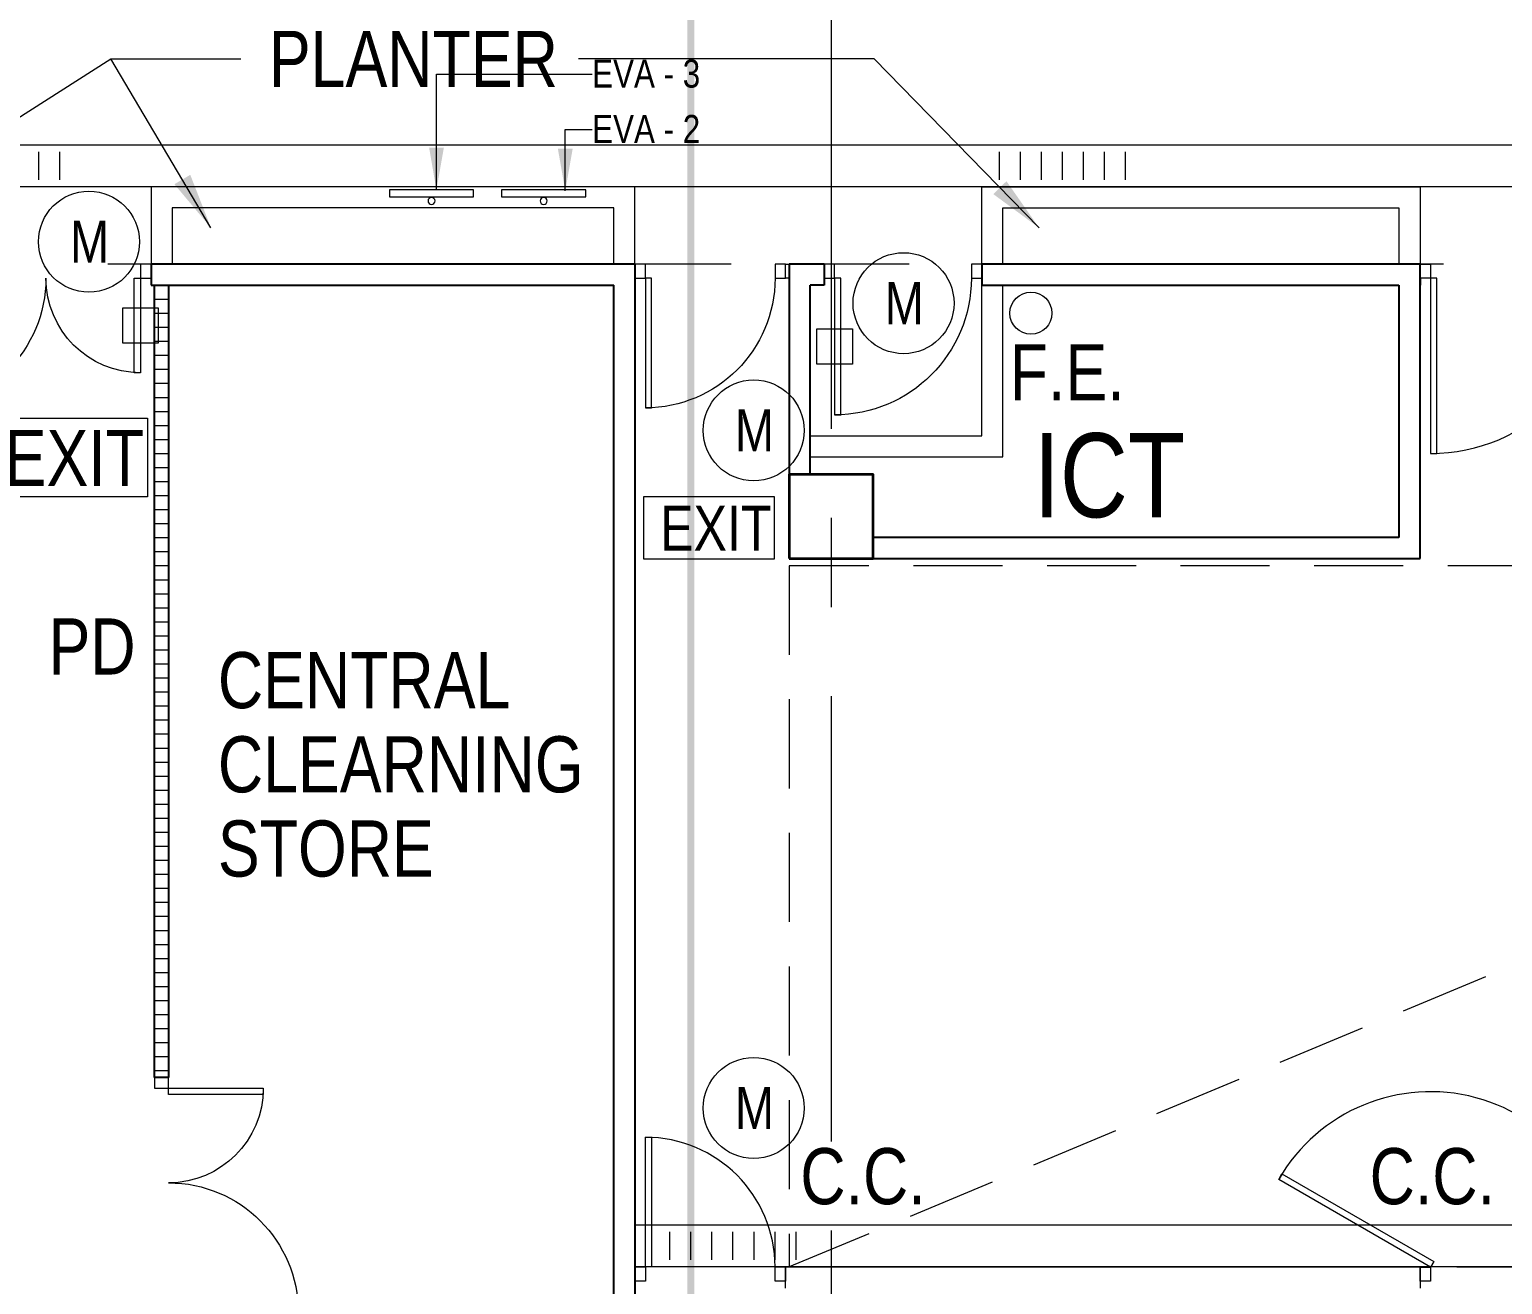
# Model space of a CAD drawing. Header units: millimetres. Extents: x 833576263 to 1668046980, y 817519639 to 1636103653.
# Drawn here: x 834088673 to 834099179, y 818010452 to 818019399 of the extents above; entities that cross this region are included whole.
import ezdxf
from ezdxf.enums import TextEntityAlignment as Align

# ---------------------------------------------------------------- set-up
doc = ezdxf.new("R2010")
doc.units = ezdxf.units.MM
doc.header["$LTSCALE"] = 100
doc.header["$MEASUREMENT"] = 0
for name, pattern in [('R_LINE_SEC$0$CENTER', [50.8, 31.75, -6.35, 6.35, -6.35]), ('R_P_Grid$0$CENTER', [50.8, 31.75, -6.35, 6.35, -6.35]), ('R_P_LG$0$HIDDEN', [9.525, 6.35, -3.175])]:
    doc.linetypes.add(name, pattern=pattern)
doc.layers.add('R_LINE_SEC$0$M-REFE', color=3, linetype='Continuous')
doc.layers.add('X-REF', color=7, linetype='Continuous')
for name, color, linetype, lineweight in [('R_P_Grid$0$RDA0251-PARK', 7, 'R_P_Grid$0$CENTER', 18), ('R_P_LG$0$4-LINE', 7, 'Continuous', 9), ('R_P_LG$0$A-ANNO-KEYN', 8, 'Continuous', 9), ('R_P_LG$0$RDA04011', 4, 'Continuous', 25), ('R_P_LG$0$RDA04031', 3, 'Continuous', 25), ('R_P_LG$0$RDA0506', 7, 'Continuous', 18), ('R_P_LG$0$RDA0621', 7, 'Continuous', 13), ('R_P_LG$0$RDA0624', 7, 'Continuous', 13), ('R_P_LG$0$RDA2142', 1, 'Continuous', 18), ('R_P_LG$0$RDA2202', 3, 'Continuous', 25), ('R_P_LG$0$RDA2203', 11, 'Continuous', 25), ('R_P_LG$0$RDA2301', 7, 'Continuous', 18), ('R_P_LG$0$RDA2804S', 2, 'Continuous', 35), ('R_P_LG$0$RDA3151', 1, 'Continuous', 18), ('R_P_LG$0$RDA4701', 7, 'Continuous', 18), ('R_P_LG$0$RDA5801', 1, 'Continuous', 18), ('R_P_LG$0$RDA7101', 1, 'Continuous', 18), ('R_P_LG$0$RDA8301', 7, 'Continuous', 18)]:
    doc.layers.add(name, color=color, linetype=linetype, lineweight=lineweight)
doc.layers.add('R_P_LG$0$UN-PLOT', color=7, linetype='Continuous', lineweight=18, plot=False)
doc.styles.add('R_P_LG$0$Arial', font='arial.ttf', dxfattribs={"width": 0.8})
doc.styles.add('R_P_LG$0$Arial_2', font='arial.ttf', dxfattribs={"width": 0.8, "height": 200})
doc.styles.add('R_P_LG$0$Arial_3', font='arial.ttf', dxfattribs={"width": 0.8, "height": 800})
doc.styles.add('R_P_LG$0$romans', font='arial.ttf', dxfattribs={"width": 0.8})
doc.dimstyles.new('R_P_LG$0$M_200LA', dxfattribs={"dimscale": 200, "dimtxt": 2.5, "dimasz": 2, "dimexe": 0.8, "dimexo": 0, "dimgap": 0.75, "dimtad": 1, "dimdec": 0, "dimrnd": 1, "dimzin": 12, "dimdsep": 46, "dimtxsty": 'R_P_LG$0$romans', "dimcen": 2, "dimdle": 1, "dimclrd": 7, "dimclre": 7, "dimclrt": 4, "dimaunit": 1, "dimadec": 3, "dimazin": 0, "dimtfac": 1, "dimtdec": 0, "dimtix": 1, "dimtmove": 2, "dimatfit": 3, "dimfxl": 1, "dimtolj": 1, "dimlwd": 18, "dimlwe": 18, "dimarcsym": 0})
pattern_1 = [(45, (0, 0), (-50.513940681, 151.541822043), [0, -142.875])]

# ---------------------------------------------------------------- blocks, each defined once
blk = doc.blocks.new('R_P_Grid')
at = {"layer": 'R_P_Grid$0$RDA0251-PARK'}
for p, q in [((834094390, 818019726.7), (834094390, 817991170)), ((834144477.3, 818017726.7), (834072885.2, 818017726.7))]:
    blk.add_line(p, q, dxfattribs=at)
blk = doc.blocks.new('R_P_LG$0$P46A_Door-EQ-Double-Leaf - _1425 _ 1425_ x 2700mm-11147810-LG_F _5_000 Mpd_')
at = {"layer": 'R_P_LG$0$RDA3151'}
for p, q in [((-1150, -81), (-1150, 19)), ((-1150, 19), (-1075, 19)), ((-1075, 19), (-1075, -81)), ((1425, -81), (1425, 19)), ((1425, 19), (1500, 19)), ((1500, 19), (1500, -81)), ((-1075, -81), (-2158, -706)), ((-1075, -81), (-1150, -81)), ((-1052, -120), (-1075, -81)), ((1402, -120), (1425, -81)), ((1500, -81), (1425, -81)), ((1425, -81), (2508, -706)), ((-2135, -745), (-1052, -120)), ((2485, -745), (1402, -120)), ((-2158, -706), (-2135, -745)), ((2508, -706), (2485, -745))]:
    blk.add_line(p, q, dxfattribs=at)
for centre, start, end in [((-1075, -81), 210, 0), ((1425, -81), 180, 330)]:
    blk.add_arc(centre, 1250, start, end, dxfattribs=at)
blk = doc.blocks.new('R_P_LG$0$D-925')
at = {"layer": 'R_P_LG$0$RDA3151'}
for points in [[(75, 100), (75, 1025), (120, 1025), (120, 100)], [(0, 100), (75, 100), (75, 0), (0, 0)], [(1075, 100), (1075, 0), (1000, 0), (1000, 100)]]:
    blk.add_lwpolyline(points, close=True, dxfattribs=at)
blk.add_arc((75, 100), 925, 0, 90, dxfattribs=at)
blk = doc.blocks.new('R_P_LG$0$P46A_Symb_EXIT')
at = {"layer": 'R_P_LG$0$RDA7101'}
for p, q in [((-2.612, -0.994), (-2.612, 1.806)), ((-2.612, 1.806), (3.2, 1.806)), ((3.2, 1.806), (3.2, -0.994)), ((3.2, -0.994), (-2.612, -0.994))]:
    blk.add_line(p, q, dxfattribs=at)
at = {"layer": 'R_P_LG$0$RDA7101', "insert": (-1.89, 1.388), "char_height": 2, "width": 6.15696, "attachment_point": 1, "style": 'R_P_LG$0$Arial_3'}
blk.add_mtext('EXIT', dxfattribs=at)
blk = doc.blocks.new('R_P_LG$0$DD_925-675')
at = {"layer": 'R_P_LG$0$RDA3151'}
for points in [[(0, -100), (0, 0), (75, 0), (75, -100)], [(75, -775), (120, -775), (120, -100), (75, -100)], [(1675, -100), (1675, -1025), (1630, -1025), (1630, -100)], [(1750, -100), (1675, -100), (1675, 0), (1750, 0)]]:
    blk.add_lwpolyline(points, close=True, dxfattribs=at)
for centre, radius, start, end in [((75, -100), 675, 270, 0), ((1675, -100), 925, 180, 270)]:
    blk.add_arc(centre, radius, start, end, dxfattribs=at)
blk = doc.blocks.new('R_P_LG$0$D-975')
at = {"layer": 'R_P_LG$0$RDA3151'}
for points in [[(75, 100), (75, 1075), (120, 1075), (120, 100)], [(0, 100), (75, 100), (75, 0), (0, 0)], [(1125, 100), (1125, 0), (1050, 0), (1050, 100)]]:
    blk.add_lwpolyline(points, close=True, dxfattribs=at)
blk.add_arc((75, 100), 975, 0, 90, dxfattribs=at)
blk = doc.blocks.new('R_P_LG$0$DD_1250-1250')
at = {"layer": 'R_P_LG$0$RDA3151'}
for points in [[(0, -100), (0, 0), (75, 0), (75, -100)], [(2650, -100), (2575, -100), (2575, 0), (2650, 0)], [(75, -100), (75, -1350), (120, -1350), (120, -100)], [(2575, -100), (2575, -1350), (2530, -1350), (2530, -100)]]:
    blk.add_lwpolyline(points, close=True, dxfattribs=at)
for centre, start, end in [((75, -100), 270, 0), ((2575, -100), 180, 270)]:
    blk.add_arc(centre, 1250, start, end, dxfattribs=at)
blk = doc.blocks.new('R_P_LG$0$P46A_EVA_POST_INDICATION SIGN - EVA-2 Two Side-10184191-LG_F _5_000 Mpd_')
at = {"layer": 'R_P_LG$0$4-LINE'}
for p, q in [((300, -30), (-300, -30)), ((-300, -30), (-300, -80)), ((-300, -80), (300, -80)), ((300, -80), (300, -30))]:
    blk.add_line(p, q, dxfattribs=at)
for start, end in [(0, 180), (180, 0)]:
    blk.add_arc((0, 0), 25, start, end, dxfattribs=at)
blk = doc.blocks.new('R_P_LG$0$P46A_EVA_POST_NO PARKING SIGN - EVA-3 Two Side-10180051-LG_F _5_000 Mpd_')
at = {"layer": 'R_P_LG$0$4-LINE'}
for p, q in [((300, -30), (-300, -30)), ((-300, -30), (-300, -80)), ((-300, -80), (300, -80)), ((300, -80), (300, -30))]:
    blk.add_line(p, q, dxfattribs=at)
for start, end in [(0, 180), (180, 0)]:
    blk.add_arc((0, 0), 25, start, end, dxfattribs=at)
blk = doc.blocks.new('R_P_LG$0$A$C2FB5719A')
at = {"layer": 'R_P_LG$0$A-ANNO-KEYN'}
for points in [[(834091575, 818018256), (834091628, 818018556), (834091523, 818018556)], [(834092494, 818018250), (834092547, 818018550), (834092441, 818018550)]]:
    blk.add_hatch(color=256, dxfattribs=at).paths.add_polyline_path(points, flags=0)
for p, q in [((834091575, 818019081), (834092686, 818019081)), ((834091575, 818018256), (834091575, 818019081)), ((834092494, 818018686), (834092686, 818018686)), ((834092494, 818018250), (834092494, 818018686))]:
    blk.add_line(p, q, dxfattribs=at)
at = {"layer": 'R_P_LG$0$4-LINE', "rotation": 180}
for name, p in [('R_P_LG$0$P46A_EVA_POST_NO PARKING SIGN - EVA-3 Two Side-10180051-LG_F _5_000 Mpd_', (834091540, 818018177)), ('R_P_LG$0$P46A_EVA_POST_INDICATION SIGN - EVA-2 Two Side-10184191-LG_F _5_000 Mpd_', (834092340, 818018177))]:
    blk.add_blockref(name, p, dxfattribs=at)
at = {"layer": 'R_P_LG$0$A-ANNO-KEYN', "char_height": 200, "width": 955.61, "attachment_point": 1, "style": 'R_P_LG$0$Arial_2'}
for s, insert in [('EVA - 3', (834092686, 818019185)), ('EVA - 2', (834092686, 818018790))]:
    blk.add_mtext(s, dxfattribs=dict(at, insert=insert))
blk = doc.blocks.new('R_P_LG$0$A$C42395E31')
at = {"layer": 'R_P_LG$0$4-LINE'}
blk.add_blockref('R_P_LG$0$A$C2FB5719A', (0, 0), dxfattribs=at)
blk = doc.blocks.new('R_LINE_SEC')
at = {"layer": 'R_LINE_SEC$0$M-REFE', "linetype": 'R_LINE_SEC$0$CENTER', "const_width": 50}
blk.add_lwpolyline([(834093390, 818029703), (834093390, 817976078)], dxfattribs=at)
blk = doc.blocks.new('R_P_LG')
at = {"layer": 'R_P_LG$0$RDA0621'}
h = blk.add_hatch(dxfattribs=at)
h.set_pattern_fill('_USER', color=256, scale=100, double=1, pattern_type=0)
h.set_pattern_definition([(0, (834089665, 818017576.7), (0, 100), []), (90, (834089665, 818017576.7), (-100, 6e-15), [])])
h.paths.add_polyline_path([(834089665, 818017576.7), (834089565, 818017576.7), (834089565, 818011926.7), (834089665, 818011926.7)])
at = {"layer": 'R_P_LG$0$RDA0624', "lineweight": 18}
h = blk.add_hatch(dxfattribs=at)
h.set_pattern_fill('DOTS', color=4, scale=90, angle=45, style=0)
h.set_pattern_definition(pattern_1)
edge = h.paths.add_edge_path()
edge.add_arc((834065390, 818020126.7), 13000, 75, 90)
edge.add_line((834065390, 818033126.7), (833989233.5977, 818033126.7))
edge.add_arc((833989233.5977, 818040126.7), 7000, 227.47847394, 269.99999999, ccw=False)
edge.add_line((833984502.5276, 818034967.5358), (833978583.9299, 818040395.0234))
edge.add_arc((833983315, 818045554.1877), 7000, 180, 227.47847394, ccw=False)
edge.add_line((833976315, 818045554.1877), (833976315, 818098726.7))
edge.add_arc((833983314.9761, 818098726.7099), 6999.9761, 115.841715, 180.00008101, ccw=False)
edge.add_line((833980263.7812, 818105026.7), (834002230.1033, 818105026.7))
edge.add_line((834002230.1033, 818105026.7), (834002230.4132, 818116699.7))
edge.add_line((834002230.4132, 818116699.7), (833958315, 818116699.7))
edge.add_line((833958315, 818116699.7), (833958315, 818110699.7))
edge.add_line((833958315, 818110699.7), (833963315, 818110699.7))
edge.add_arc((833963315, 818103699.7), 7000, 0, 90, ccw=False)
edge.add_line((833970315, 818103699.7), (833970315, 818045554.1877))
edge.add_arc((833983315, 818045554.1877), 13000, 180, 227.47847393)
edge.add_line((833974528.727, 818035972.8826), (833980447.3247, 818030545.395))
edge.add_arc((833989233.5977, 818040126.7), 13000, 227.47847393, 270)
edge.add_line((833989233.5977, 818027126.7), (834065245.1822, 818027126.7))
edge.add_arc((834065245.1822, 818019026.7), 8100, 75, 90, ccw=False)
edge.add_line((834067341.6165, 818026850.6992), (834090782.7579, 818020569.6643))
edge.add_arc((834094147.4055, 818033126.7), 13000, 255, 270)
edge.add_line((834094147.4055, 818020126.7), (834118759.2741, 818020126.7))
edge.add_arc((834118759.2741, 818033126.7), 13000, 270, 282.26165437)
edge.add_line((834121520.1679, 818020423.257), (834124956.9903, 818021170.1963))
edge.add_arc((834126677.2395, 818013254.9741), 8100, 20.44433993, 102.26165437, ccw=False)
edge.add_arc((834190761.1764, 818035930.696), 59878.7776, 183.670517332, 199.356395537, ccw=False)
edge.add_line((834131005.2286, 818032097.3284), (834127870.7181, 818029996.4247))
edge.add_line((834127870.7181, 818029996.4247), (834126362.9837, 818029715.8154))
edge.add_arc((834117071.8823, 818047426.7), 20000, 270, 297.68143099, ccw=False)
edge.add_line((834117071.8823, 818027426.7), (834089164.0869, 818027426.7))
edge.add_arc((834089164.0869, 818033426.7), 6000, 255.00000001, 270, ccw=False)
edge.add_line((834087611.1726, 818027631.1451), (834068754.6476, 818032683.7357))
h = blk.add_hatch(dxfattribs=at)
h.set_pattern_fill('DOTS', color=4, scale=90, angle=45, style=0)
h.set_pattern_definition(pattern_1)
h.paths.add_polyline_path([(834023042.8602, 818010017.0877, -0.0469794105), (834087592.4086, 818020388.9736, -0.01635881), (834088573.1495, 818020421.0696), (834091396.5953, 818020421.0696, -0.0121473096), (834090782.7579, 818020569.6643), (834073470.9741, 818025208.3428, 0.0372492311), (834021539.7889, 818015825.7688, -0.0561869279), (833969363.6877, 818008422.2874, 0.4057052637), (833955668.2659, 817994334.2822), (833955655.7003, 817965708.069), (833961655.7009, 817965708.069), (833961668.2653, 817994331.6485, -0.4057052637), (833969535.848, 818002424.7579, 0.0561869279)])
at = {"layer": 'R_P_LG$0$RDA4701'}
h = blk.add_hatch(dxfattribs=at)
h.set_pattern_fill('_USER', color=256, scale=150, angle=77.52488052, pattern_type=0)
h.set_pattern_definition([(90, (834076740, 818022725.67), (-150, 2e-08), [])])
h.paths.add_polyline_path([(834087917.1146, 818018326.7), (834087917.1146, 818018526.7), (834088942.1146, 818018526.7), (834088942.1146, 818018326.7)])
h = blk.add_hatch(dxfattribs=at)
h.set_pattern_fill('_USER', color=256, scale=150, angle=77.52488052, pattern_type=0)
h.set_pattern_definition([(90, (834062740, 818022725.67), (-150, 2e-08), [])])
h.paths.add_polyline_path([(834096512.8854, 818018326.7), (834096512.8854, 818018526.7), (834095487.8854, 818018526.7), (834095487.8854, 818018326.7)])
h = blk.add_hatch(dxfattribs=at)
h.set_pattern_fill('_USER', color=256, scale=150, angle=77.52488052, pattern_type=0)
h.set_pattern_definition([(90, (834060390, 818015025.67), (-150, 2e-08), [])])
h.paths.add_polyline_path([(834094162.8854, 818010626.7), (834094162.8854, 818010826.7), (834093137.8854, 818010826.7), (834093137.8854, 818010626.7)])
at = {"layer": 'R_P_LG$0$RDA0506'}
for centre in [(834089096.6407, 818017886.3496), (834094906.4958, 818017448), (834093838, 818016541), (834093838, 818011710)]:
    blk.add_circle(centre, 360, dxfattribs=at)
at = {"layer": 'R_P_LG$0$RDA2142'}
for p, q in [((834094065, 818010426.7), (834094065, 818010576.7)), ((834094065, 818010576.7), (834098590, 818010576.7)), ((834098590, 818010576.7), (834098590, 818010426.7))]:
    blk.add_line(p, q, dxfattribs=at)
at = {"layer": 'R_P_LG$0$RDA2202'}
for p, q in [((834089540, 818017726.7), (834089540, 818017576.7)), ((834092990, 818017726.7), (834089540, 818017726.7)), ((834092990, 818017726.7), (834092990, 818009976.7)), ((834094340, 818017726.7), (834094090, 818017726.7)), ((834094090, 818017726.7), (834094090, 818016226.7)), ((834094340, 818017726.7), (834094340, 818017576.7)), ((834095465, 818017726.7), (834095465, 818017576.7)), ((834098590, 818017726.7), (834095465, 818017726.7)), ((834098590, 818015626.7), (834098590, 818017726.7)), ((834089540, 818017576.7), (834092840, 818017576.7)), ((834092840, 818009976.7), (834092840, 818017576.7)), ((834094340, 818017576.7), (834094240, 818017576.7)), ((834094240, 818016226.7), (834094240, 818017576.7)), ((834095465, 818017576.7), (834098440, 818017576.7)), ((834098440, 818017576.7), (834098440, 818015776.7)), ((834098590, 818017626.7), (834098590, 818017576.7)), ((834094090, 818016226.7), (834094240, 818016226.7)), ((834098440, 818015776.7), (834094690, 818015776.7)), ((834094690, 818015776.7), (834094690, 818015626.7)), ((834094690, 818015626.7), (834098590, 818015626.7))]:
    blk.add_line(p, q, dxfattribs=at)
at = {"layer": 'R_P_LG$0$RDA2203'}
for p, q in [((834089565, 818011926.7), (834089565, 818017576.7)), ((834089665, 818017576.7), (834089665, 818011926.7)), ((834089665, 818011926.7), (834089565, 818011926.7))]:
    blk.add_line(p, q, dxfattribs=at)
at = {"layer": 'R_P_LG$0$RDA2301'}
for points in [[(834092990, 818017726.7), (834092990, 818018276.7), (834089540, 818018276.7), (834089540, 818017726.7)], [(834095465, 818017726.7), (834095465, 818018276.7), (834098590, 818018276.7), (834098590, 818017726.7)], [(834092840, 818017726.7), (834092840, 818018126.7), (834089690, 818018126.7), (834089690, 818017726.7)], [(834095615, 818017726.7), (834095615, 818018126.7), (834098440, 818018126.7), (834098440, 818017726.7)], [(834094240, 818016501.7), (834095465, 818016501.7), (834095465, 818017576.7)], [(834094240, 818016351.7), (834095615, 818016351.7), (834095615, 818017576.7)]]:
    blk.add_lwpolyline(points, dxfattribs=at)
at = {"layer": 'R_P_LG$0$RDA2804S'}
blk.add_lwpolyline([(834094090, 818015626.7), (834094690, 818015626.7), (834094690, 818016226.7), (834094090, 818016226.7)], close=True, dxfattribs=at)
at = {"layer": 'R_P_LG$0$RDA3151'}
for points in [[(834094090, 818017626.7), (834094065, 818017626.7), (834094065, 818017726.7), (834094090, 818017726.7)], [(834089338.5294, 818017162.7294), (834089338.5294, 818017415.6706), (834089591.4706, 818017415.6706), (834089591.4706, 818017162.7294)], [(834094288.5294, 818017012.7294), (834094288.5294, 818017265.6706), (834094541.4706, 818017265.6706), (834094541.4706, 818017012.7294)]]:
    blk.add_lwpolyline(points, close=True, dxfattribs=at)
at = {"layer": 'R_P_LG$0$RDA4701'}
for points in [[(834105290, 818018276.7), (834079590, 818018276.7), (834079590, 818018576.7), (834105290, 818018576.7)], [(834104940, 818010576.7), (834092990, 818010576.7), (834092990, 818010876.7), (834104940, 818010876.7)]]:
    blk.add_lwpolyline(points, close=True, dxfattribs=at)
at = {"layer": 'R_P_LG$0$RDA5801'}
blk.add_circle((834095815, 818017376.7), 150, dxfattribs=at)
at = {"layer": 'R_P_LG$0$RDA8301', "linetype": 'R_P_LG$0$HIDDEN'}
blk.add_line((834106090, 818015576.7), (834094090, 818010576.7), dxfattribs=at)
blk.add_lwpolyline([(834094090, 818015576.7), (834094090, 818010576.7), (834106090, 818010576.7), (834106090, 818015576.7)], close=True, dxfattribs=at)
at = {"layer": 'R_P_LG$0$RDA2203', "xscale": -1.000000000000003, "rotation": 90}
blk.add_blockref('R_P_LG$0$DD_925-675', (834089565, 818011926.7), dxfattribs=at)
at = {"layer": 'R_P_LG$0$RDA3151', "xscale": -1}
blk.add_blockref('R_P_LG$0$DD_925-675', (834089540, 818017726.7), dxfattribs=at)
at = {"layer": 'R_P_LG$0$RDA3151', "xscale": -1, "rotation": 180}
for name, p in [('R_P_LG$0$D-925', (834092990, 818017726.7)), ('R_P_LG$0$D-975', (834094340, 818017726.7))]:
    blk.add_blockref(name, p, dxfattribs=at)
at = {"layer": 'R_P_LG$0$RDA3151'}
for name, p in [('R_P_LG$0$DD_1250-1250', (834098590, 818017726.7)), ('R_P_LG$0$D-925', (834092990, 818010476.7))]:
    blk.add_blockref(name, p, dxfattribs=at)
at = {"layer": 'R_P_LG$0$RDA3151', "rotation": 180}
blk.add_blockref('R_P_LG$0$P46A_Door-EQ-Double-Leaf - _1425 _ 1425_ x 2700mm-11147810-LG_F _5_000 Mpd_', (834100090, 818010495.35), dxfattribs=at)
at = {"layer": 'R_P_LG$0$RDA7101'}
for p, xscale, yscale, zscale in [((834088874.0979, 818016267.274), 200, 200, 200), ((834093472.4617, 818015781.2406), 160, 160, 160)]:
    blk.add_blockref('R_P_LG$0$P46A_Symb_EXIT', p, dxfattribs=dict(at, xscale=xscale, yscale=yscale, zscale=zscale))
at = {"layer": 'R_P_LG$0$UN-PLOT'}
blk.add_blockref('R_P_LG$0$A$C42395E31', (0, 0), dxfattribs=at)
at = {"layer": 'R_P_LG$0$RDA04011', "width": 0.8}
for s, style, p in [('PLANTER', 'R_P_LG$0$romans', (834090380.0976, 818018989.6415)), ('C.C.', 'R_P_LG$0$Arial', (834094170.2029, 818011024.2)), ('C.C.', 'R_P_LG$0$Arial', (834098230.5741, 818011024.2))]:
    blk.add_text(s, height=400, dxfattribs=dict(at, style=style)).set_placement(p)
at = {"layer": 'R_P_LG$0$RDA04031', "style": 'R_P_LG$0$Arial', "width": 0.8}
blk.add_text('ICT', height=600, dxfattribs=at).set_placement((834095835.4956, 818015921.4104))
at = {"layer": 'R_P_LG$0$RDA04031', "color": 4, "style": 'R_P_LG$0$Arial', "width": 0.8}
blk.add_text('PD', height=400, dxfattribs=at).set_placement((834088808.4737, 818014800.5971))
at = {"layer": 'R_P_LG$0$RDA04031', "color": 4, "lineweight": 25, "insert": (834090016.4449, 818014960.5498), "char_height": 400, "width": 3931.921965, "attachment_point": 1, "line_spacing_factor": 0.9, "style": 'R_P_LG$0$Arial'}
blk.add_mtext('\\W0.8000;CENTRAL CLEARNING STORE', dxfattribs=at)
at = {"layer": 'R_P_LG$0$RDA0506', "color": 0, "lineweight": 15, "style": 'R_P_LG$0$romans', "width": 0.8}
for p in [(834089101.6407, 818017886.3496), (834094911.4958, 818017448), (834093843, 818016541), (834093843, 818011710)]:
    blk.add_text('M', height=300, dxfattribs=at).set_placement(p, align=Align.MIDDLE)
at = {"layer": 'R_P_LG$0$RDA5801', "insert": (834096483.2165, 818017155.3864), "char_height": 400, "width": 1038.987, "attachment_point": 3, "line_spacing_factor": 0.9, "style": 'R_P_LG$0$Arial'}
blk.add_mtext('F.E.', dxfattribs=at)
at = {"layer": 'R_P_LG$0$RDA04011'}
for points in [[(834087356.8268, 818017985.4903), (834089253.1513, 818019189.6415), (834090180.0976, 818019189.6415)], [(834089966.8748, 818017985.4903), (834089253.1513, 818019189.6415), (834090180.0976, 818019189.6415)], [(834095873.1299, 818017985.4903), (834094697.4811, 818019189.6415), (834092588.2921, 818019189.6415)]]:
    blk.add_leader(points, dimstyle='R_P_LG$0$M_200LA', override={"dimgap": 0.75, "dimtad": 0}, dxfattribs=at)

msp = doc.modelspace()

# ---------------------------------------------------------------- block references
at = {"layer": 'X-REF'}
for name in ['R_P_LG', 'R_P_Grid', 'R_LINE_SEC']:
    msp.add_blockref(name, (0, 0), dxfattribs=at)

doc.saveas('drawing.dxf')
